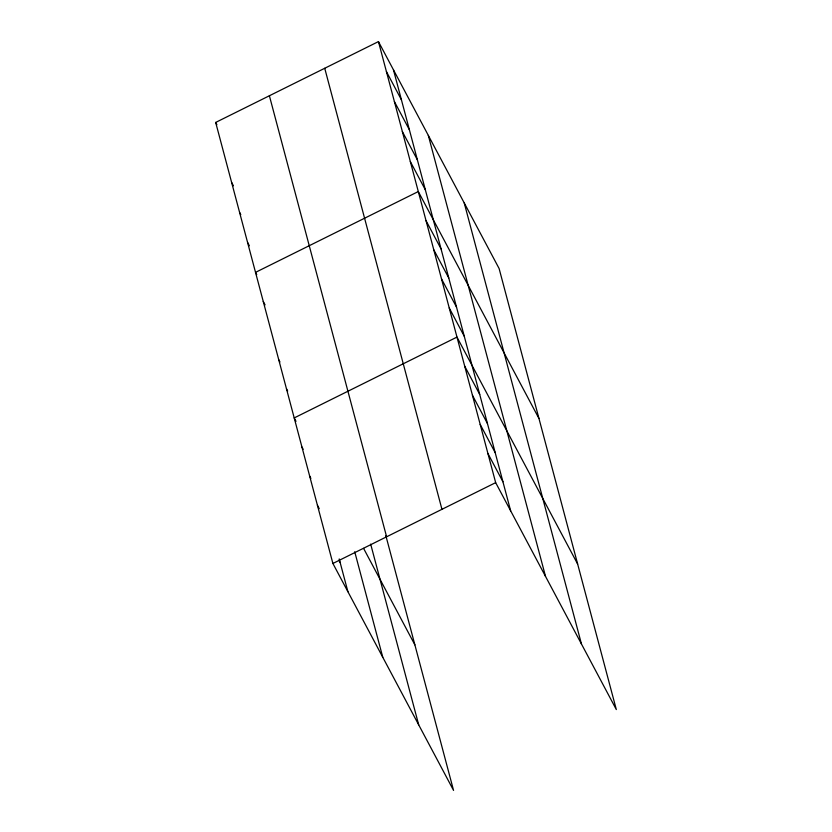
<?xml version="1.0" encoding="UTF-8"?>
<svg xmlns="http://www.w3.org/2000/svg" width="832" height="832" viewBox="0 0 832 832"><rect width="100%" height="100%" fill="white"/><g stroke="black" fill="none" stroke-linecap="round" stroke-linejoin="round"><path stroke-width="1.25" d="M385.861 535.694L453.554 790.4L332.894 563.472L215.675 122.429L378.446 41.6L499.106 268.528L616.325 709.571L495.664 482.643L378.446 41.6M332.894 563.472L495.664 482.643M386.412 71.594L401.419 99.819M394.389 101.577L409.396 129.802M402.355 131.57L417.362 159.796M410.322 161.564L425.329 189.79M538.959 418.486L418.298 191.558L255.528 272.376L256.734 274.643M426.036 220.667L441.043 248.882M433.774 249.777L448.781 277.992M441.501 278.876L456.508 307.102M449.238 307.986L464.246 336.211M577.637 564.034L456.976 337.095L294.216 417.924L296.015 421.314M464.714 366.205L479.721 394.43M472.451 395.314L487.458 423.54M480.189 424.424L495.196 452.65M487.926 453.534L502.934 481.759M215.675 122.429L216.882 124.686M231.618 182.406L233.418 185.796M239.595 212.399L240.791 214.656M247.562 242.393L249.361 245.773M263.266 301.486L265.075 304.876M278.741 359.705L279.947 361.962M286.478 388.814L287.674 391.071M363.574 548.361L414.877 644.852M301.954 447.034L303.15 449.29M309.691 476.143L310.887 478.4M317.418 505.253L319.228 508.643M338.967 560.331L340.163 562.588M464.235 202.956L581.454 643.999M428.314 135.398L545.532 576.441M393.453 69.826L510.661 510.869M324.73 68.276L441.948 509.319M269.391 95.753L386.61 536.796M370.666 544.107L418.694 724.828M354.723 551.751L382.772 657.27M339.196 558.948L347.901 591.698"/></g></svg>
